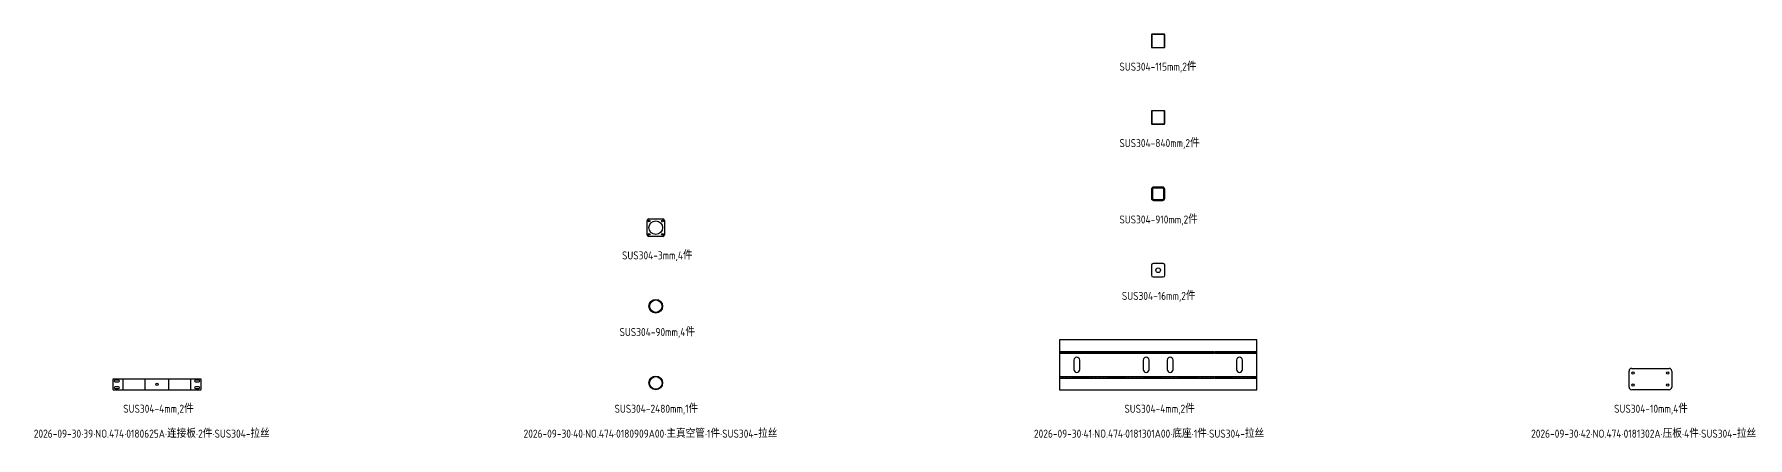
# Model space of a CAD drawing. Header units: inches. Extents: x -1146 to 223752, y 26431 to 27942.
# Drawn here: x 40464 to 46888, y 26431 to 27942 of the extents above; entities that cross this region are included whole.
import ezdxf

# ---------------------------------------------------------------- set-up
doc = ezdxf.new("R2010")
doc.units = ezdxf.units.IN
doc.header["$LTSCALE"] = 0.194989
doc.linetypes.add('CENTER', pattern=[50.8, 31.75, -6.35, 6.35, -6.35])
doc.layers.add('可见 (ISO)', color=7, linetype='Continuous', lineweight=25)
doc.layers.add('折弯线', color=1, linetype='CENTER')
doc.styles.add('Z-English', font='gbenor.shx', dxfattribs={"height": 10, "bigfont": 'hztxt.shx'})

msp = doc.modelspace()

# ---------------------------------------------------------------- linework, layer by layer
at = {"layer": '可见 (ISO)'}
for p, q in [((42761.7, 27191.3), (42761.7, 27244.3)), ((42767.7, 27250.3), (42820.7, 27250.3)), ((42826.7, 27244.3), (42826.7, 27191.3)), ((42820.7, 27185.3), (42767.7, 27185.3)), ((44652.6, 27077.4), (44652.6, 27039.4)), ((44696.6, 27083.4), (44658.6, 27083.4)), ((44702.6, 27039.4), (44702.6, 27077.4)), ((44658.6, 27033.4), (44696.6, 27033.4)), ((46443, 26620.7), (46443, 26680.7)), ((46453, 26690.7), (46593, 26690.7)), ((46603, 26680.7), (46603, 26620.7)), ((46593, 26610.7), (46453, 26610.7))]:
    msp.add_line(p, q, dxfattribs=at)
for points in [[(44652.6, 27894.3, 0.414214), (44654.6, 27892.3), (44700.6, 27892.3, 0.414214), (44702.6, 27894.3), (44702.6, 27940.3, 0.414214), (44700.6, 27942.3), (44654.6, 27942.3, 0.414214), (44652.6, 27940.3)], [(44653.6, 27894.3, 0.414214), (44654.6, 27893.3), (44700.6, 27893.3, 0.414214), (44701.6, 27894.3), (44701.6, 27940.3, 0.414214), (44700.6, 27941.3), (44654.6, 27941.3, 0.414214), (44653.6, 27940.3)], [(44652.6, 27608, 0.414214), (44654.6, 27606), (44700.6, 27606, 0.414214), (44702.6, 27608), (44702.6, 27654, 0.414214), (44700.6, 27656), (44654.6, 27656, 0.414214), (44652.6, 27654)], [(44653.6, 27608, 0.414214), (44654.6, 27607), (44700.6, 27607, 0.414214), (44701.6, 27608), (44701.6, 27654, 0.414214), (44700.6, 27655), (44654.6, 27655, 0.414214), (44653.6, 27654)], [(44652.6, 27327.7, 0.414214), (44660.6, 27319.7), (44694.6, 27319.7, 0.414214), (44702.6, 27327.7), (44702.6, 27361.7, 0.414214), (44694.6, 27369.7), (44660.6, 27369.7, 0.414214), (44652.6, 27361.7)], [(44656.6, 27327.7, 0.414214), (44660.6, 27323.7), (44694.6, 27323.7, 0.414214), (44698.6, 27327.7), (44698.6, 27361.7, 0.414214), (44694.6, 27365.7), (44660.6, 27365.7, 0.414214), (44656.6, 27361.7)], [(44383.6, 26686.5), (44383.6, 26721.5, 1), (44361.6, 26721.5), (44361.6, 26686.5, 1)], [(44643.6, 26686.5), (44643.6, 26721.5, 1), (44621.6, 26721.5), (44621.6, 26686.5, 1)], [(44733.6, 26686.5), (44733.6, 26721.5, 1), (44711.6, 26721.5), (44711.6, 26686.5, 1)], [(44993.6, 26686.5), (44993.6, 26721.5, 1), (44971.6, 26721.5), (44971.6, 26686.5, 1)], [(40758.4, 26612.7, 0.414214), (40760.4, 26610.7), (41088, 26610.7, 0.414214), (41090, 26612.7), (41090, 26648.7, 0.414214), (41088, 26650.7), (40760.4, 26650.7, 0.414214), (40758.4, 26648.7)], [(40766.9, 26640), (40780.4, 26640, 1), (40780.4, 26646.5), (40766.9, 26646.5, 1)], [(40766.9, 26615), (40780.4, 26615, 1), (40780.4, 26621.5), (40766.9, 26621.5, 1)], [(41068, 26640), (41081.5, 26640, 1), (41081.5, 26646.5), (41068, 26646.5, 1)], [(41068, 26615), (41081.5, 26615, 1), (41081.5, 26621.5), (41068, 26621.5, 1)]]:
    msp.add_lwpolyline(points, format="xyb", close=True, dxfattribs=at)
msp.add_lwpolyline([(44307.6, 26610.7), (45047.6, 26610.7), (45047.6, 26797.1), (44307.6, 26797.1)], close=True, dxfattribs=at)
for centre, radius in [((42769.2, 27242.8), 3.3), ((42794.2, 27217.8), 25.6), ((42819.2, 27242.8), 3.3), ((42769.2, 27192.8), 3.3), ((42819.2, 27192.8), 3.3), ((44677.6, 27058.4), 8.65), ((42794.2, 26923.5), 25.5), ((42794.2, 26923.5), 23.5), ((42794.2, 26636.2), 25.5), ((46458, 26673.2), 4.5), ((46588, 26673.2), 4.5), ((40924.2, 26630.7), 4.5), ((42794.2, 26636.2), 23.5), ((46458, 26628.2), 4.5), ((46588, 26628.2), 4.5)]:
    msp.add_circle(centre, radius, dxfattribs=at)
for centre, radius, start, end in [((42767.7, 27244.3), 6, 90, 180), ((42820.7, 27244.3), 6, 0, 90), ((42767.7, 27191.3), 6, 180, -90), ((42820.7, 27191.3), 6, -90, 0), ((44658.6, 27077.4), 6, 90, 180), ((44696.6, 27077.4), 6, 0, 90), ((44658.6, 27039.4), 6, 180, -90), ((44696.6, 27039.4), 6, -90, 0), ((46453, 26680.7), 10, 90, 180), ((46593, 26680.7), 10, 0, 90), ((46453, 26620.7), 10, 180, -90), ((46593, 26620.7), 10, -90, 0)]:
    msp.add_arc(centre, radius, start, end, dxfattribs=at)
at = {"layer": '折弯线', "color": 5, "linetype": 'CENTER'}
for points in [[(44307.6, 26753.9), (45047.6, 26753.9)], [(44307.6, 26747.1), (45047.6, 26747.1)], [(44307.6, 26660.7), (45047.6, 26660.7)], [(44307.6, 26653.9), (45047.6, 26653.9)]]:
    msp.add_lwpolyline(points, dxfattribs=at)
at = {"layer": '折弯线', "color": 1, "linetype": 'CENTER', "ltscale": 0.5}
for points in [[(44307.6, 26750.5), (45047.6, 26750.5)], [(40797.4, 26610.7), (40797.4, 26650.7)], [(40880.2, 26610.7), (40880.2, 26650.7)], [(40968.2, 26610.7), (40968.2, 26650.7)], [(41051, 26610.7), (41051, 26650.7)], [(44307.6, 26657.3), (45047.6, 26657.3)]]:
    msp.add_lwpolyline(points, dxfattribs=at)

# ---------------------------------------------------------------- texts
at = {"color": 3, "style": 'Z-English'}
for s, p in [('SUS304-115mm,2件', (44532.4, 27806)), ('SUS304-840mm,2件', (44532.4, 27519.7)), ('SUS304-910mm,2件', (44532.4, 27233.4)), ('SUS304-3mm,4件', (42667.6, 27099)), ('SUS304-16mm,2件', (44541.7, 26947.1)), ('SUS304-90mm,4件', (42658.3, 26811.7)), ('SUS304-4mm,2件', (40797.6, 26524.4)), ('SUS304-2480mm,1件', (42639.7, 26524.4)), ('SUS304-4mm,2件', (44551, 26524.4)), ('SUS304-10mm,4件', (46387.1, 26524.4))]:
    msp.add_text(s, height=30, dxfattribs=at).set_placement(p)
at = {"color": 2, "style": 'Z-English'}
for s, p in [('2026-09-30·39·NO.474·0180625A·连接板·2件·SUS304-拉丝', (40462.2, 26431)), ('2026-09-30·40·NO.474·0180909A00·主真空管·1件·SUS304-拉丝', (42298.6, 26431)), ('2026-09-30·41·NO.474·0181301A00·底座·1件·SUS304-拉丝', (44212, 26431)), ('2026-09-30·42·NO.474·0181302A·压板·4件·SUS304-拉丝', (46076, 26431))]:
    msp.add_text(s, height=30, dxfattribs=at).set_placement(p)

doc.saveas('drawing.dxf')
